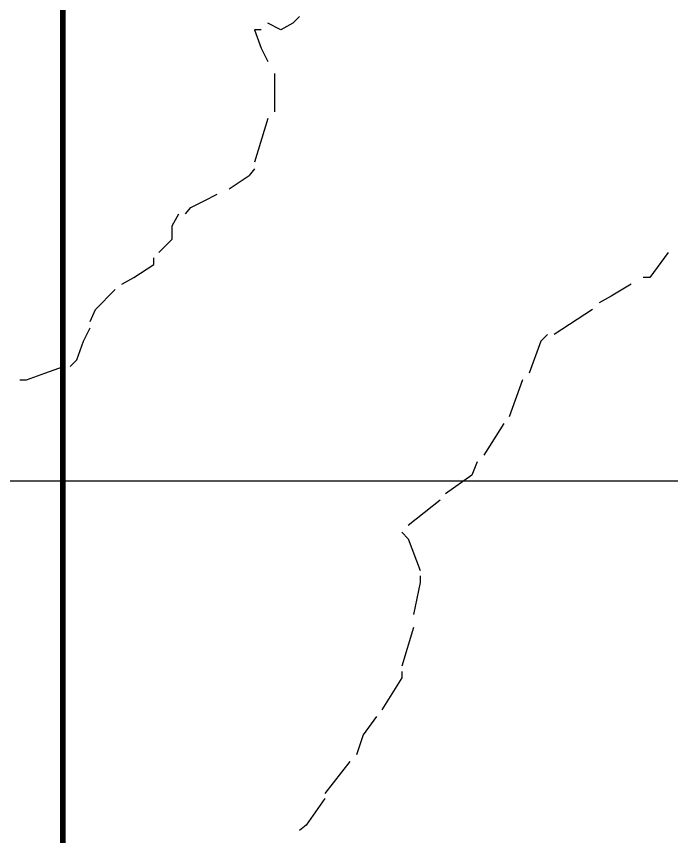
# Model space of a CAD drawing. Header units: millimetres. Extents: x -3588 to 75209, y -3737 to 38254.
# Drawn here: x 6596.1 to 6735.6, y 6177.4 to 6352 of the extents above; entities that cross this region are included whole.
import ezdxf

# ---------------------------------------------------------------- set-up
doc = ezdxf.new("R2010")
doc.units = ezdxf.units.MM
doc.layers.add('P', color=253, linetype='Continuous')

msp = doc.modelspace()

# ---------------------------------------------------------------- linework, layer by layer
msp.add_lwpolyline([(6321.471, 6253.151), (7910.682, 6253.151), (7910.682, 5438.155), (6321.471, 5438.155)], close=True)
at = {"layer": 'P', "const_width": 1.2}
msp.add_lwpolyline([(6605.975, -522.389), (6605.975, 8803.839)], dxfattribs=at)
at = {"layer": 'P'}
for points in [[(6656.388, 6352.029), (6654.98, 6350.621), (6652.435, 6349.197), (6649.619, 6350.621)], [(6648.21, 6349.197), (6646.786, 6349.197), (6648.21, 6345.26), (6649.619, 6342.427)], [(6651.027, 6339.883), (6651.027, 6331.705)], [(6649.619, 6330.296), (6646.786, 6320.982)], [(6646.786, 6319.558), (6645.666, 6318.15)], [(6641.425, 6315.333), (6645.666, 6318.15)], [(6632.111, 6309.972), (6633.247, 6311.38), (6636.064, 6312.788), (6638.88, 6314.197)], [(6626.461, 6301.778), (6627.886, 6303.186), (6629.294, 6304.61), (6629.294, 6306.019), (6629.294, 6307.427), (6630.702, 6309.972)], [(6734.871, 6301.778), (6730.918, 6296.417), (6729.509, 6296.417)], [(6618.556, 6295.008), (6621.1, 6296.417), (6625.341, 6299.233), (6625.341, 6300.658)], [(6726.965, 6295.008), (6722.724, 6292.464), (6720.179, 6291.055)], [(6611.786, 6287.102), (6612.922, 6289.647), (6617.147, 6293.872)], [(6718.771, 6289.647), (6710.593, 6284.286)], [(6607.561, 6277.5), (6608.969, 6278.909), (6610.378, 6282.861), (6611.786, 6285.694)], [(6709.185, 6284.286), (6707.76, 6282.861), (6705.232, 6276.092)], [(6596.822, 6274.684), (6598.231, 6274.684), (6602.184, 6276.092), (6606.137, 6277.5)], [(6703.807, 6274.684), (6700.991, 6266.778)], [(6699.854, 6265.369), (6695.629, 6258.584)], [(6694.221, 6257.175), (6693.085, 6254.359), (6687.436, 6250.406)], [(6686.315, 6248.998), (6679.53, 6243.636)], [(6678.121, 6242.212), (6679.53, 6240.804), (6682.074, 6234.034)], [(6682.074, 6232.898), (6682.074, 6231.49), (6680.666, 6224.72)], [(6680.666, 6221.887), (6678.121, 6213.709)], [(6678.121, 6212.573), (6678.121, 6211.165), (6673.896, 6204.395)], [(6672.76, 6202.987), (6669.943, 6199.034), (6668.535, 6194.793)], [(6667.111, 6193.385), (6661.75, 6186.599)], [(6661.75, 6185.479), (6657.797, 6179.83), (6656.388, 6178.709)]]:
    msp.add_lwpolyline(points, dxfattribs=at)

doc.saveas('drawing.dxf')
